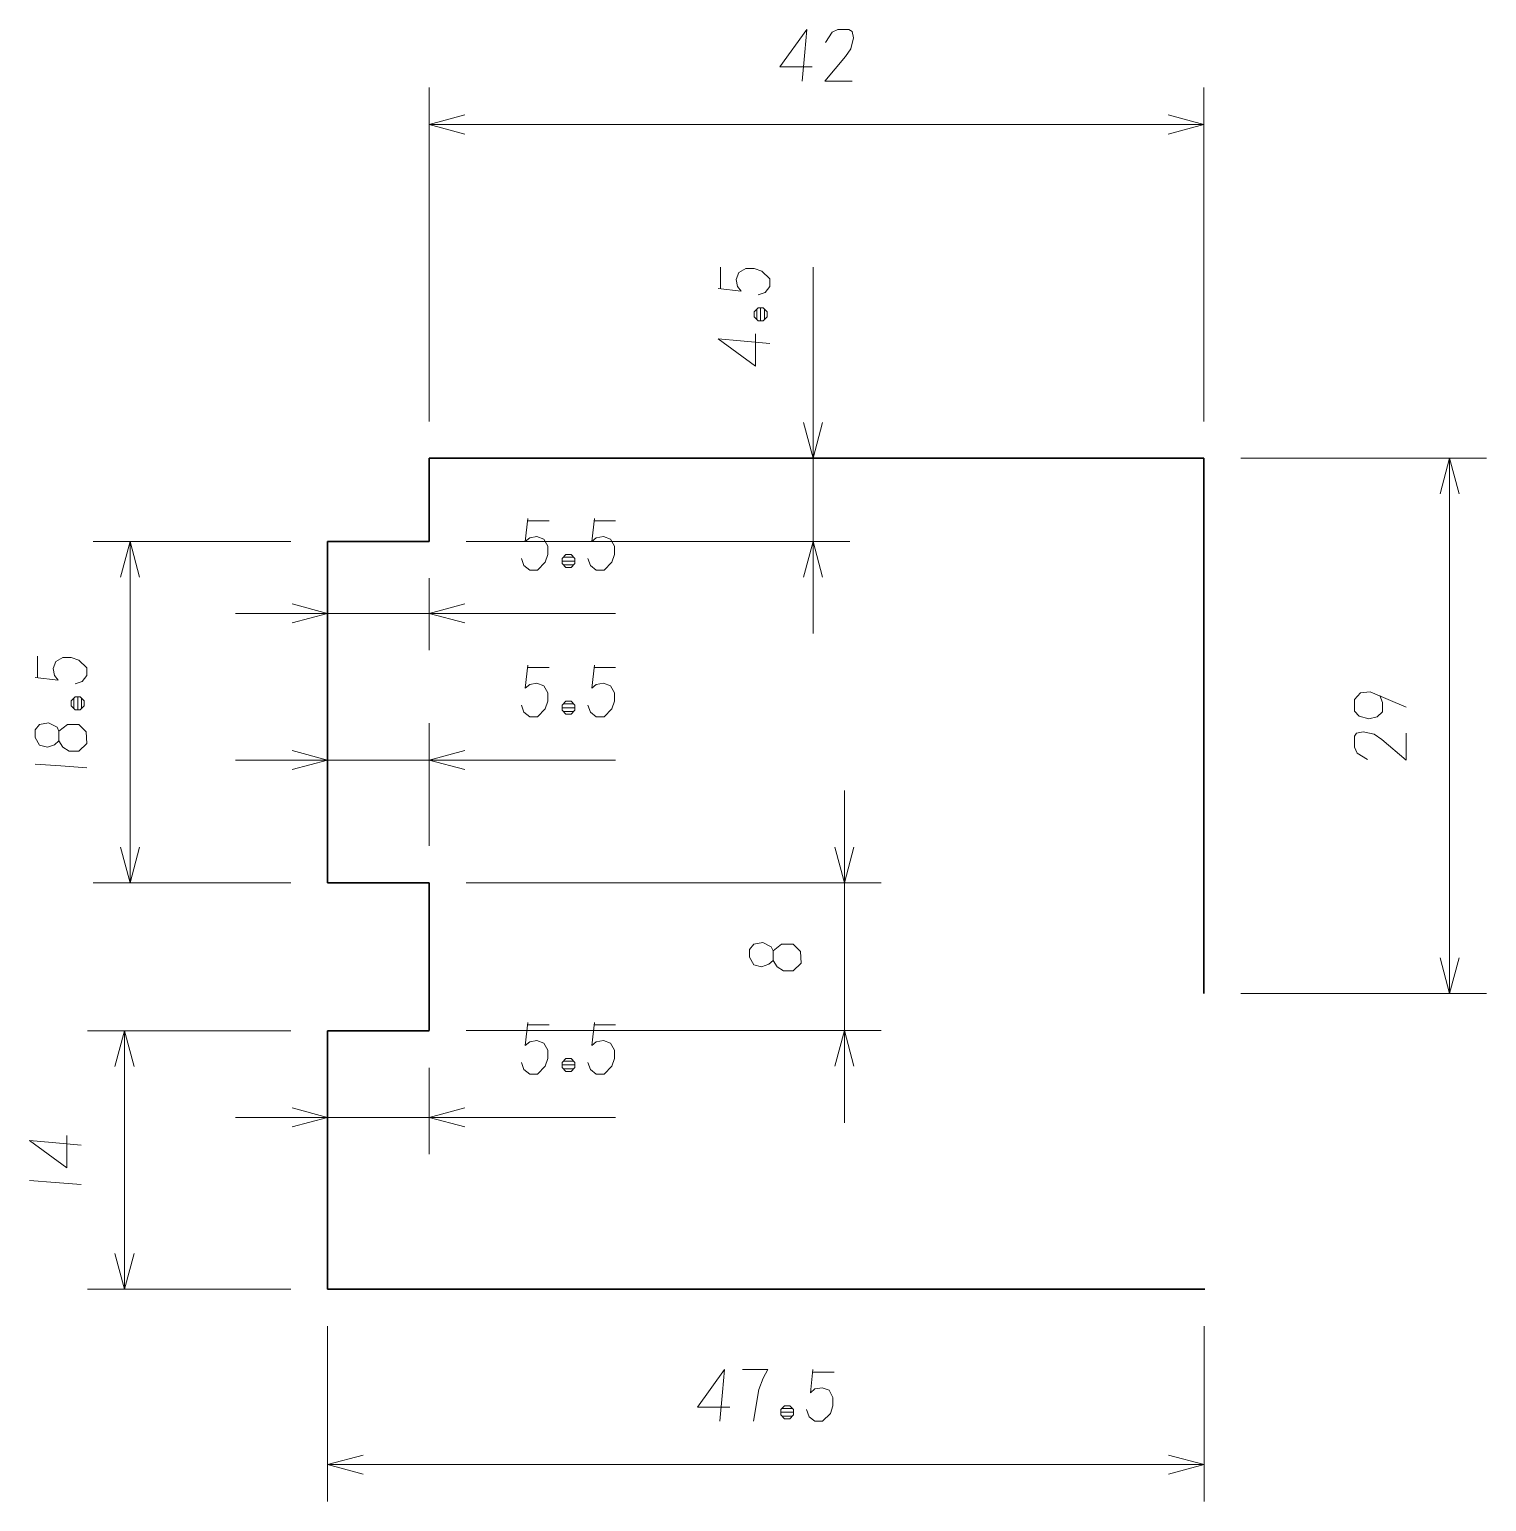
# Model space of a CAD drawing. Extents: x 74.1 to 153, y 47 to 126.8.
import ezdxf

# ---------------------------------------------------------------- set-up
doc = ezdxf.new("R2010")
doc.units = 0

msp = doc.modelspace()

# ---------------------------------------------------------------- linework, layer by layer
at = {"color": 7, "lineweight": 13, "ltscale": 0.452216}
for p, q in [((95.718597, 105.569794), (95.718597, 123.658432)), ((137.713593, 105.569794), (137.713593, 123.658432))]:
    msp.add_line(p, q, dxfattribs=at)
at = {"color": 7, "lineweight": 13}
for p, q in [((95.718597, 121.658432), (137.713593, 121.658432)), ((151.033066, 74.567795), (151.033066, 103.569794))]:
    msp.add_line(p, q, dxfattribs=at)
at = {"color": 5, "lineweight": 13, "ltscale": 0.496375}
msp.add_line((116.527863, 94.069794), (116.527863, 113.924805), dxfattribs=at)
at = {"color": 216, "lineweight": 35, "ltscale": 0.1125}
msp.add_line((95.718597, 99.069794), (95.718597, 103.569794), dxfattribs=at)
at = {"color": 216, "lineweight": 35}
for p, q in [((95.718597, 103.569794), (137.713593, 103.569794)), ((137.713593, 74.567795), (137.713593, 103.569794)), ((90.218399, 58.549397), (137.718399, 58.549397))]:
    msp.add_line(p, q, dxfattribs=at)
at = {"color": 5, "lineweight": 13}
for p, q in [((97.718597, 103.569794), (118.527863, 103.569794)), ((97.718597, 99.069794), (118.527863, 99.069794)), ((85.218399, 95.16507), (105.8284, 95.16507)), ((85.218399, 87.217072), (105.8284, 87.217072)), ((97.718597, 80.570206), (120.225945, 80.570206)), ((97.718597, 72.570206), (120.225945, 72.570206)), ((85.218399, 67.856552), (105.8284, 67.856552)), ((90.218399, 49.039505), (137.718399, 49.039505))]:
    msp.add_line(p, q, dxfattribs=at)
at = {"color": 7, "lineweight": 13, "ltscale": 0.332987}
for p, q in [((139.713593, 103.569794), (153.033066, 103.569794)), ((139.713593, 74.567795), (153.033066, 74.567795))]:
    msp.add_line(p, q, dxfattribs=at)
at = {"color": 5, "lineweight": 13, "ltscale": 0.267718}
for p, q in [((88.218399, 99.069794), (77.509674, 99.069794)), ((88.218399, 80.569794), (77.509674, 80.569794))]:
    msp.add_line(p, q, dxfattribs=at)
at = {"color": 5, "lineweight": 13, "ltscale": 0.4625}
msp.add_line((79.509674, 80.569794), (79.509674, 99.069794), dxfattribs=at)
at = {"color": 216, "lineweight": 35, "ltscale": 0.1375}
for p, q in [((90.218399, 99.069794), (95.718399, 99.069794)), ((90.218399, 80.569794), (95.718399, 80.569794)), ((90.218399, 72.549393), (95.718399, 72.549393))]:
    msp.add_line(p, q, dxfattribs=at)
at = {"color": 216, "lineweight": 35, "ltscale": 0.4625}
msp.add_line((90.218399, 80.569794), (90.218399, 99.069794), dxfattribs=at)
at = {"color": 5, "lineweight": 13, "ltscale": 0.097618}
for p, q in [((90.218399, 97.069794), (90.218399, 93.16507)), ((95.718399, 97.069794), (95.718399, 93.16507))]:
    msp.add_line(p, q, dxfattribs=at)
at = {"color": 5, "lineweight": 13, "ltscale": 0.166182}
for p, q in [((90.218399, 82.569794), (90.218399, 89.217072)), ((95.718399, 82.569794), (95.718399, 89.217072))]:
    msp.add_line(p, q, dxfattribs=at)
at = {"color": 5, "lineweight": 13, "ltscale": 0.45}
msp.add_line((118.225945, 67.570206), (118.225945, 85.570206), dxfattribs=at)
at = {"color": 216, "lineweight": 35, "ltscale": 0.2}
msp.add_line((95.718597, 72.570206), (95.718597, 80.570206), dxfattribs=at)
at = {"color": 5, "lineweight": 13, "ltscale": 0.27535}
for p, q in [((88.218399, 72.549393), (77.204399, 72.549393)), ((88.218399, 58.549397), (77.204399, 58.549397))]:
    msp.add_line(p, q, dxfattribs=at)
at = {"color": 5, "lineweight": 13, "ltscale": 0.35}
msp.add_line((79.204399, 58.549397), (79.204399, 72.549393), dxfattribs=at)
at = {"color": 216, "lineweight": 35, "ltscale": 0.35}
msp.add_line((90.218399, 58.549397), (90.218399, 72.549393), dxfattribs=at)
at = {"color": 5, "lineweight": 13, "ltscale": 0.117321}
for p, q in [((90.218399, 70.549393), (90.218399, 65.856552)), ((95.718399, 70.549393), (95.718399, 65.856552))]:
    msp.add_line(p, q, dxfattribs=at)
at = {"color": 216, "lineweight": 35, "ltscale": 0.005}
for p, q in [((137.563995, 58.549397), (137.363998, 58.549397)), ((137.363998, 58.549397), (137.563995, 58.549397)), ((137.563995, 58.549397), (137.363998, 58.549397)), ((137.764008, 58.549397), (137.563995, 58.549397))]:
    msp.add_line(p, q, dxfattribs=at)
at = {"color": 5, "lineweight": 13, "ltscale": 0.237747}
for p, q in [((90.218399, 56.549397), (90.218399, 47.039505)), ((137.718399, 56.549397), (137.718399, 47.039505))]:
    msp.add_line(p, q, dxfattribs=at)
at = {"color": 7, "lineweight": 13}
for points in [[(115.946098, 124.008438), (116.086098, 125.583435), (116.191093, 126.808426), (114.721092, 124.778427), (116.471092, 124.778427)], [(118.641098, 124.008438), (117.171097, 124.008438), (118.2911, 125.338425), (118.571098, 125.758438), (118.711098, 126.353439), (118.641098, 126.70343), (118.466095, 126.808426), (117.871094, 126.808426), (117.556099, 126.668427), (117.2061, 126.108429)], [(97.650452, 122.176071), (95.718597, 121.658432), (97.650452, 121.140793)], [(135.781738, 121.140793), (137.713593, 121.658432), (135.781738, 122.176071)], [(151.550705, 101.637939), (151.033066, 103.569794), (150.515427, 101.637939)], [(147.248062, 90.713791), (147.388062, 90.328796), (147.388062, 89.838791), (147.108063, 89.558792), (146.653061, 89.453796), (146.128067, 89.593796), (145.883072, 89.873795), (145.883072, 90.503799), (146.198059, 90.85379), (146.723068, 90.923798), (148.68306, 90.083801)], [(148.68306, 88.683792), (148.68306, 87.213791), (147.353073, 88.333801), (146.93306, 88.6138), (146.338058, 88.753799), (145.988068, 88.683792), (145.883072, 88.508789), (145.883072, 87.913788), (146.023071, 87.598801), (146.583069, 87.248795)], [(150.515427, 76.499649), (151.033066, 74.567795), (151.550705, 76.499649)]]:
    msp.add_lwpolyline(points, dxfattribs=at)
at = {"color": 5, "lineweight": 13}
for points in [[(113.547859, 112.4198), (113.932861, 112.559799), (114.177864, 112.874802), (114.177864, 113.2948), (113.757866, 113.714798), (113.33786, 113.854797), (112.882866, 113.854797), (112.497864, 113.644806), (112.357864, 113.259796), (112.427864, 112.874802), (112.637863, 112.629807), (111.377861, 112.769806)], [(111.51786, 112.769806), (111.51786, 113.924805)], [(113.687866, 111.719803), (113.687866, 111.019806)], [(113.477859, 111.089798), (113.477859, 111.649796)], [(113.897865, 111.089798), (113.897865, 111.649796)], [(114.177864, 109.7948), (112.602859, 109.934799), (111.377861, 110.039795), (113.40786, 108.569794), (113.40786, 110.319794)], [(116.010223, 105.501648), (116.527863, 103.569794), (117.045502, 105.501648)], [(100.718399, 98.145081), (100.858398, 97.760071), (101.173393, 97.515076), (101.593399, 97.515076), (102.013397, 97.935074), (102.153397, 98.355072), (102.153397, 98.810074), (101.943398, 99.195068), (101.558395, 99.335068), (101.173393, 99.265076), (100.928398, 99.055069), (101.068398, 100.315079)], [(101.068398, 100.175079), (102.223396, 100.175079)], [(104.323395, 98.145081), (104.463394, 97.760071), (104.778389, 97.515076), (105.198395, 97.515076), (105.618393, 97.935074), (105.758392, 98.355072), (105.758392, 98.810074), (105.548393, 99.195068), (105.163391, 99.335068), (104.778389, 99.265076), (104.533394, 99.055069), (104.673393, 100.315079)], [(104.673393, 100.175079), (105.828392, 100.175079)], [(80.027313, 97.137939), (79.509674, 99.069794), (78.992035, 97.137939)], [(117.045502, 97.137939), (116.527863, 99.069794), (116.010223, 97.137939)], [(102.993393, 98.215073), (103.553391, 98.215073)], [(103.62339, 98.005066), (102.923393, 98.005066)], [(102.993393, 97.795074), (103.553391, 97.795074)], [(88.286545, 94.64743), (90.218399, 95.16507), (88.286545, 95.682709)], [(97.650253, 95.682709), (95.718399, 95.16507), (97.650253, 94.64743)], [(76.529678, 91.3423), (76.914673, 91.4823), (77.159676, 91.797302), (77.159676, 92.2173), (76.73967, 92.637299), (76.319672, 92.777298), (75.86467, 92.777298), (75.479675, 92.567307), (75.339676, 92.182297), (75.409676, 91.797302), (75.619675, 91.552307), (74.359673, 91.692307)], [(74.49968, 91.692307), (74.49968, 92.847305)], [(100.718399, 90.197083), (100.858398, 89.812073), (101.173393, 89.567078), (101.593399, 89.567078), (102.013397, 89.987076), (102.153397, 90.407074), (102.153397, 90.862076), (101.943398, 91.24707), (101.558395, 91.38707), (101.173393, 91.317078), (100.928398, 91.107071), (101.068398, 92.367081)], [(101.068398, 92.227081), (102.223396, 92.227081)], [(104.323395, 90.197083), (104.463394, 89.812073), (104.778389, 89.567078), (105.198395, 89.567078), (105.618393, 89.987076), (105.758392, 90.407074), (105.758392, 90.862076), (105.548393, 91.24707), (105.163391, 91.38707), (104.778389, 91.317078), (104.533394, 91.107071), (104.673393, 92.367081)], [(104.673393, 92.227081), (105.828392, 92.227081)], [(76.459671, 90.012299), (76.459671, 90.572296)], [(76.669678, 90.642303), (76.669678, 89.942307)], [(76.879669, 90.012299), (76.879669, 90.572296)], [(102.993393, 90.267075), (103.553391, 90.267075)], [(103.62339, 90.057068), (102.923393, 90.057068)], [(102.993393, 89.847076), (103.553391, 89.847076)], [(75.654678, 88.787308), (75.549675, 88.997299), (75.094673, 89.242294), (74.604675, 89.137299), (74.359673, 88.8573), (74.359673, 88.437302), (74.604675, 88.017303), (75.024673, 87.912308), (75.409676, 88.052307), (75.654678, 88.262299)], [(74.359673, 87.002304), (75.759674, 86.897308), (77.159676, 86.792297)], [(88.286545, 86.699432), (90.218399, 87.217072), (88.286545, 87.734711)], [(97.650253, 87.734711), (95.718399, 87.217072), (97.650253, 86.699432)], [(78.992035, 82.501648), (79.509674, 80.569794), (80.027313, 82.501648)], [(117.708305, 82.502045), (118.225945, 80.570206), (118.743584, 82.502045)], [(114.370941, 76.885208), (114.265945, 77.0952), (113.810944, 77.340195), (113.320946, 77.235199), (113.075943, 76.9552), (113.075943, 76.535202), (113.320946, 76.115204), (113.740944, 76.010208), (114.125946, 76.150208), (114.370941, 76.360199)], [(100.718399, 70.836563), (100.858398, 70.451553), (101.173393, 70.206558), (101.593399, 70.206558), (102.013397, 70.626556), (102.153397, 71.046555), (102.153397, 71.501556), (101.943398, 71.886551), (101.558395, 72.02655), (101.173393, 71.956558), (100.928398, 71.746552), (101.068398, 73.006561)], [(101.068398, 72.866562), (102.223396, 72.866562)], [(104.323395, 70.836563), (104.463394, 70.451553), (104.778389, 70.206558), (105.198395, 70.206558), (105.618393, 70.626556), (105.758392, 71.046555), (105.758392, 71.501556), (105.548393, 71.886551), (105.163391, 72.02655), (104.778389, 71.956558), (104.533394, 71.746552), (104.673393, 73.006561)], [(104.673393, 72.866562), (105.828392, 72.866562)], [(79.722038, 70.617554), (79.204399, 72.549393), (78.68676, 70.617554)], [(118.743584, 70.638351), (118.225945, 72.570206), (117.708305, 70.638351)], [(103.62339, 70.696548), (102.923393, 70.696548)], [(102.993393, 70.906555), (103.553391, 70.906555)], [(102.993393, 70.486557), (103.553391, 70.486557)], [(88.286545, 67.338913), (90.218399, 67.856552), (88.286545, 68.374191)], [(97.650253, 68.374191), (95.718399, 67.856552), (97.650253, 67.338913)], [(76.854401, 66.354401), (75.279404, 66.4944), (74.054398, 66.599396), (76.084396, 65.129395), (76.084396, 66.879395)], [(74.054398, 64.429398), (75.454399, 64.324402), (76.854401, 64.219391)], [(78.68676, 60.481251), (79.204399, 58.549397), (79.722038, 60.481251)], [(111.483406, 51.389507), (111.623405, 52.964512), (111.728401, 54.18951), (110.2584, 52.159512), (112.0084, 52.159512)], [(113.303398, 51.389507), (113.583405, 53.104511), (113.8284, 53.734509), (114.073402, 54.18951), (112.708405, 54.18951)], [(116.173401, 52.019512), (116.3134, 51.63451), (116.628395, 51.389507), (117.048401, 51.389507), (117.468399, 51.809505), (117.608398, 52.229511), (117.608398, 52.684505), (117.398399, 53.069508), (117.013397, 53.209507), (116.628395, 53.139507), (116.3834, 52.929508), (116.523399, 54.18951)], [(116.523399, 54.049511), (117.678398, 54.049511)], [(115.473396, 51.879505), (114.773399, 51.879505)], [(114.843399, 52.089512), (115.403397, 52.089512)], [(114.843399, 51.669506), (115.403397, 51.669506)], [(92.150253, 49.557144), (90.218399, 49.039505), (92.150253, 48.521866)], [(135.786545, 48.521866), (137.718399, 49.039505), (135.786545, 49.557144)]]:
    msp.add_lwpolyline(points, dxfattribs=at)
for points in [[(114.037865, 111.229797), (114.037865, 111.509796), (113.827866, 111.719803), (113.547859, 111.719803), (113.33786, 111.509796), (113.33786, 111.229797), (113.547859, 111.019806), (113.827866, 111.019806)], [(103.133392, 97.655075), (103.413391, 97.655075), (103.62339, 97.865067), (103.62339, 98.145081), (103.413391, 98.355072), (103.133392, 98.355072), (102.923393, 98.145081), (102.923393, 97.865067)], [(77.019669, 90.152298), (77.019669, 90.432297), (76.809677, 90.642303), (76.529678, 90.642303), (76.319672, 90.432297), (76.319672, 90.152298), (76.529678, 89.942307), (76.809677, 89.942307)], [(103.133392, 89.707077), (103.413391, 89.707077), (103.62339, 89.917068), (103.62339, 90.197083), (103.413391, 90.407074), (103.133392, 90.407074), (102.923393, 90.197083), (102.923393, 89.917068)], [(77.159676, 88.122299), (77.12468, 88.752304), (76.73967, 89.137299), (76.109673, 89.137299), (75.654678, 88.787308), (75.654678, 88.262299), (75.86467, 87.912308), (76.214676, 87.702301), (76.73967, 87.702301)], [(115.875946, 76.2202), (115.840942, 76.850204), (115.455948, 77.235199), (114.825943, 77.235199), (114.370941, 76.885208), (114.370941, 76.360199), (114.580948, 76.010208), (114.930946, 75.800201), (115.455948, 75.800201)], [(103.133392, 70.346558), (103.413391, 70.346558), (103.62339, 70.556549), (103.62339, 70.836563), (103.413391, 71.046555), (103.133392, 71.046555), (102.923393, 70.836563), (102.923393, 70.556549)], [(114.983398, 51.529507), (115.263397, 51.529507), (115.473396, 51.739506), (115.473396, 52.019512), (115.263397, 52.229511), (114.983398, 52.229511), (114.773399, 52.019512), (114.773399, 51.739506)]]:
    msp.add_lwpolyline(points, close=True, dxfattribs=at)

doc.saveas('drawing.dxf')
